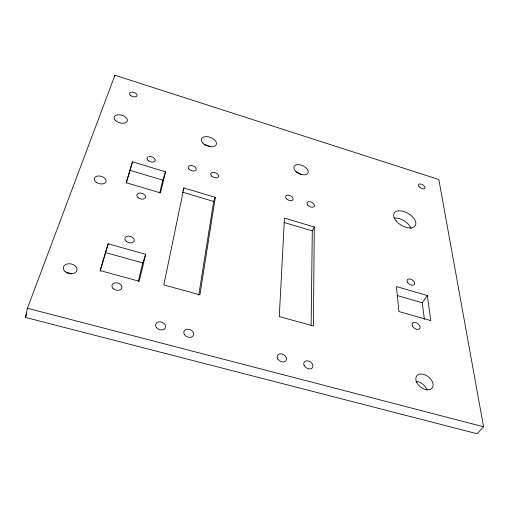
<?xml version="1.0" encoding="UTF-8"?>
<svg xmlns="http://www.w3.org/2000/svg" width="509" height="509" viewBox="0 0 509 509"><rect width="100%" height="100%" fill="white"/><g stroke="black" fill="none" stroke-linecap="round" stroke-linejoin="round"><path stroke-width="0.76" d="M314.295 227.014L313.372 325.945L279.269 316.585L284.455 218.075L314.295 227.014L312.291 230.882L311.145 325.117M215.282 197.352L199.929 294.826L163.809 284.925L183.902 187.948L215.282 197.352L213.659 201.449L198.771 295.118M25.45 317.425L27.435 308.269L114.951 75.249L438.841 179.524L483.55 426.771L477.175 433.751L25.45 317.425L26.843 313.703M145.695 254.328L139.205 281.267L100.209 270.597L108.162 243.798L145.695 254.328L142.762 262.93L138.289 281.432M165.565 171.807L160.488 192.892L126.277 182.744L132.486 161.811L165.565 171.807L162.791 180.173L159.68 193.019M114.576 76.757L114.951 75.249M100.05 271.233L108.162 243.798M126.2 183.094L132.486 161.811M182.909 190.729L183.902 187.948M424.379 319.232L422.228 302.772L427.305 295.519L396.428 286.548L398.916 311.533L430.779 320.587L427.305 295.519M27.435 308.269L483.55 426.771M105.579 252.591L142.762 262.93M397.567 295.665L422.228 302.772M182.413 192.122L213.659 201.449M284.047 222.452L312.291 230.882M129.986 170.337L162.791 180.173M66.348 272.741A6.891 4.937 11.3 0 1 71.464 273.874M204.077 144.651A7.864 4.568 20.8 0 1 210.306 146.853M296.384 172.417A7.629 4.384 25.4 0 1 301.143 174.453M394.112 218.043A12.171 6.884 30.6 0 1 411.037 228.617M415.987 381.311A9.709 6.445 38.9 0 1 427.096 390.218M295.894 171.457A7.686 4.358 25.4 0 0 307.97 173.085A7.686 4.358 25.4 0 0 299.273 164.7A7.686 4.358 25.4 0 0 295.894 171.457M396.155 220.976A12.267 6.84 30.6 0 0 415.166 225.837A12.267 6.84 30.6 0 0 402.956 211.248A12.267 6.84 30.6 0 0 396.155 220.976M307.754 205.089A4.021 2.386 26.6 0 0 314.206 206.457A4.021 2.386 26.6 0 0 310.28 201.761A4.021 2.386 26.6 0 0 307.754 205.089M419.066 186.631A3.633 1.896 30 0 0 424.716 188.419A3.633 1.896 30 0 0 421.369 184.194A3.633 1.896 30 0 0 419.066 186.631M416.661 382.24A9.805 6.426 38.6 0 0 431.587 388.609A9.805 6.426 38.6 0 0 425.187 374.904A9.805 6.426 38.6 0 0 416.661 382.24M412.513 326.135A4.536 2.844 35.3 0 0 419.524 328.814A4.536 2.844 35.3 0 0 416.197 322.763A4.536 2.844 35.3 0 0 412.513 326.135M407.601 282.4A4.257 2.558 33.1 0 0 414.231 284.646A4.257 2.558 33.1 0 0 410.738 279.199A4.257 2.558 33.1 0 0 407.601 282.4M184.449 334.636A5.135 3.868 22.2 0 0 193.057 335.965A5.135 3.868 22.2 0 0 188.693 329.304A5.135 3.868 22.2 0 0 184.449 334.636M156.53 327.681A5.185 3.907 19.4 0 0 165.234 328.127A5.185 3.907 19.4 0 0 160.023 321.815A5.185 3.907 19.4 0 0 156.53 327.681M304.172 365.519A5.007 3.62 32.9 0 0 312.189 368.052A5.007 3.62 32.9 0 0 308.689 361.072A5.007 3.62 32.9 0 0 304.172 365.519M277.857 359.03A5.026 3.684 30.8 0 0 286.013 360.703A5.026 3.684 30.8 0 0 281.712 353.927A5.026 3.684 30.8 0 0 277.857 359.03M65.133 271.679A6.961 4.931 11.7 0 0 76.744 270.864A6.961 4.931 11.7 0 0 68.556 263.751A6.961 4.931 11.7 0 0 65.133 271.679M112.973 288.399A5.128 3.709 15.3 0 0 121.619 288.571A5.128 3.709 15.3 0 0 116.243 282.749A5.128 3.709 15.3 0 0 112.973 288.399M126.105 241.228A4.81 3.264 16.5 0 0 134.058 241.209A4.81 3.264 16.5 0 0 128.567 236.1A4.81 3.264 16.5 0 0 126.105 241.228M138.225 197.702A4.517 2.876 17.4 0 0 145.517 197.53A4.517 2.876 17.4 0 0 139.969 193.026A4.517 2.876 17.4 0 0 138.225 197.702M148.304 160.685A4.269 2.57 18 0 0 155.15 160.691A4.269 2.57 18 0 0 149.888 156.524A4.269 2.57 18 0 0 148.304 160.685M96.188 182.279A6.114 3.83 15 0 0 106.025 181.688A6.114 3.83 15 0 0 98.256 175.968A6.114 3.83 15 0 0 96.188 182.279M115.759 120.748A6.922 3.938 16.7 0 0 127.161 121.524A6.922 3.938 16.7 0 0 119.354 114.773A6.922 3.938 16.7 0 0 115.759 120.748M130.781 95.667A3.964 2.163 17.4 0 0 137.029 95.679A3.964 2.163 17.4 0 0 131.933 92.104A3.964 2.163 17.4 0 0 130.781 95.667M188.903 169.007A4.174 2.513 20.2 0 0 195.831 170.216A4.174 2.513 20.2 0 0 191.906 165.603A4.174 2.513 20.2 0 0 188.903 169.007M211.591 176.044A4.136 2.488 21.4 0 0 218.355 176.916A4.136 2.488 21.4 0 0 214.015 172.398A4.136 2.488 21.4 0 0 211.591 176.044M202.741 142.94A7.934 4.543 20.9 0 0 215.816 145.358A7.934 4.543 20.9 0 0 208.2 136.787A7.934 4.543 20.9 0 0 202.741 142.94M286.3 198.548A4.04 2.411 25.4 0 0 292.834 199.948A4.04 2.411 25.4 0 0 288.978 195.246A4.04 2.411 25.4 0 0 286.3 198.548"/></g></svg>
